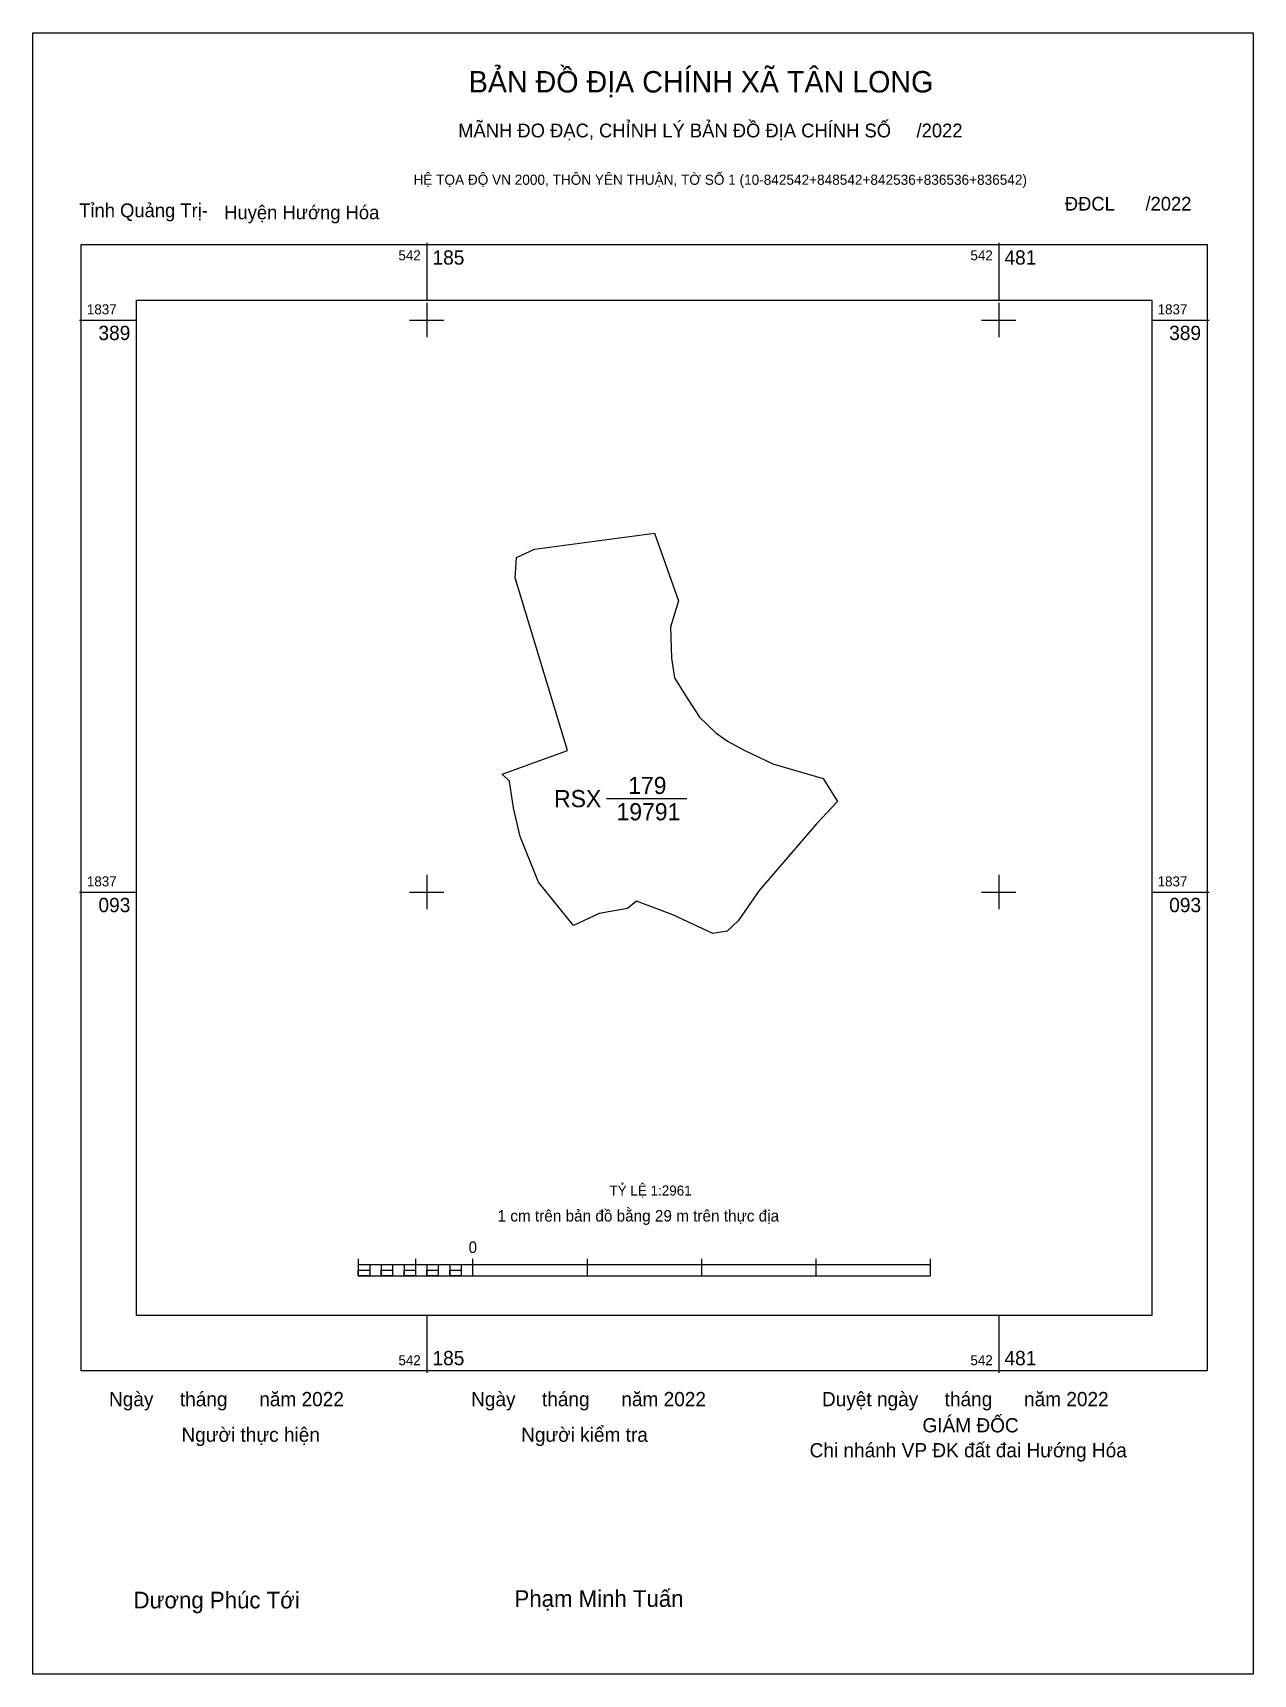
# Model space of a CAD drawing. Extents: x 541981 to 542613, y 1836688 to 1837538.
import ezdxf

# ---------------------------------------------------------------- set-up
doc = ezdxf.new("R2010")
doc.units = 0
for name, color, linetype in [('Level 10', 7, 'Continuous'), ('Level 13', 7, 'Continuous'), ('Level 15', 7, 'Continuous'), ('Level 3', 7, 'Continuous'), ('Level 6', 7, 'Continuous'), ('Level 62', 7, 'Continuous'), ('Level 63', 7, 'Continuous'), ('Level 9', 7, 'Continuous')]:
    doc.layers.add(name, color=color, linetype=linetype)

msp = doc.modelspace()

# ---------------------------------------------------------------- linework, layer by layer
at = {"layer": 'Level 10'}
msp.add_lwpolyline([(542224.36, 1837154.16), (542258.06, 1837166.33), (542230.98, 1837255.78), (542231.75, 1837266.23), (542241.02, 1837270.55), (542303.1, 1837278.85), (542315.62, 1837243.84), (542311.37, 1837230.19), (542311.91, 1837214.09), (542313.52, 1837203.9), (542318.88, 1837195.31), (542326.39, 1837183.51), (542334.97, 1837175.46), (542340.87, 1837171.17), (542349.98, 1837166.34), (542364.46, 1837159.36), (542390.49, 1837151.77), (542397.98, 1837139.94), (542387.01, 1837128.32), (542357.33, 1837093.8), (542346.56, 1837078.16), (542340.85, 1837072.81), (542333.33, 1837071.57), (542312.72, 1837081.21), (542293.79, 1837088.37), (542289.2, 1837084.58), (542274.49, 1837082), (542261.26, 1837075.7), (542243.15, 1837098.2), (542233.68, 1837121.86), (542230.21, 1837136.61), (542228.04, 1837150.4)], close=True, dxfattribs=at)
at = {"layer": 'Level 15'}
msp.add_lwpolyline([(541981.32, 1837537.82), (542613.1, 1837537.82), (542613.1, 1836688.22), (541981.32, 1836688.22)], close=True, dxfattribs=at)
at = {"layer": 'Level 3'}
msp.add_line((542278.31, 1837141.44), (542319.92, 1837141.44), dxfattribs=at)
at = {"layer": 'Level 62'}
msp.add_lwpolyline([(542035.03, 1837399.51), (542560.67, 1837399.51), (542560.67, 1836873.87), (542035.03, 1836873.87)], close=True, dxfattribs=at)
at = {"layer": 'Level 63'}
for p, q in [((542185.26, 1837429.12), (542185.26, 1837399.51)), ((542481.37, 1837429.12), (542481.37, 1837399.51)), ((542185.26, 1837398.03), (542185.26, 1837380.26)), ((542481.37, 1837398.03), (542481.37, 1837380.26)), ((542005.42, 1837389.14), (542035.03, 1837389.14)), ((542176.37, 1837389.14), (542194.14, 1837389.14)), ((542472.49, 1837389.14), (542490.25, 1837389.14)), ((542560.67, 1837389.14), (542590.28, 1837389.14)), ((542185.26, 1837101.91), (542185.26, 1837084.15)), ((542481.37, 1837101.91), (542481.37, 1837084.15)), ((542005.42, 1837093.03), (542035.03, 1837093.03)), ((542176.37, 1837093.03), (542194.14, 1837093.03)), ((542472.49, 1837093.03), (542490.25, 1837093.03)), ((542560.67, 1837093.03), (542590.28, 1837093.03)), ((542149.79, 1836903.29), (542149.79, 1836894.4)), ((542179.4, 1836903.29), (542179.4, 1836894.4)), ((542209.01, 1836903.29), (542209.01, 1836894.4)), ((542268.24, 1836903.29), (542268.24, 1836894.4)), ((542327.46, 1836903.29), (542327.46, 1836894.4)), ((542386.68, 1836903.29), (542386.68, 1836894.4)), ((542445.9, 1836903.29), (542445.9, 1836894.4)), ((542149.79, 1836900.32), (542445.9, 1836900.32)), ((542149.79, 1836894.4), (542445.9, 1836894.4)), ((542155.71, 1836900.32), (542155.71, 1836894.4)), ((542161.63, 1836900.32), (542161.63, 1836894.4)), ((542167.56, 1836900.32), (542167.56, 1836894.4)), ((542173.48, 1836900.32), (542173.48, 1836894.4)), ((542179.4, 1836900.32), (542179.4, 1836894.4)), ((542185.32, 1836900.32), (542185.32, 1836894.4)), ((542191.25, 1836900.32), (542191.25, 1836894.4)), ((542197.17, 1836900.32), (542197.17, 1836894.4)), ((542203.09, 1836900.32), (542203.09, 1836894.4)), ((542209.01, 1836900.32), (542209.01, 1836894.4)), ((542185.26, 1836873.87), (542185.26, 1836844.26)), ((542481.37, 1836873.87), (542481.37, 1836844.26))]:
    msp.add_line(p, q, dxfattribs=at)
for points in [[(542006.34, 1837428.19), (542589.35, 1837428.19), (542589.35, 1836845.18), (542006.34, 1836845.18)], [(542149.79, 1836897.36), (542155.71, 1836897.36), (542155.71, 1836894.4), (542149.79, 1836894.4)], [(542149.79, 1836897.36), (542155.71, 1836897.36), (542155.71, 1836894.4), (542149.79, 1836894.4)], [(542161.63, 1836897.36), (542167.56, 1836897.36), (542167.56, 1836894.4), (542161.63, 1836894.4)], [(542173.48, 1836897.36), (542179.4, 1836897.36), (542179.4, 1836894.4), (542173.48, 1836894.4)], [(542185.32, 1836897.36), (542191.25, 1836897.36), (542191.25, 1836894.4), (542185.32, 1836894.4)], [(542197.17, 1836897.36), (542203.09, 1836897.36), (542203.09, 1836894.4), (542197.17, 1836894.4)]]:
    msp.add_lwpolyline(points, close=True, dxfattribs=at)

# ---------------------------------------------------------------- texts
at = {"layer": 'Level 13'}
for s, p in [('179', (542289.55, 1837143.81)), ('RSX', (542251.18, 1837137)), ('19791', (542283.51, 1837130.19))]:
    msp.add_text(s, height=8.883, dxfattribs=at).set_placement(p)
at = {"layer": 'Level 6'}
msp.add_text('TỶ LỆ 1:2961', height=5.2055, dxfattribs=at).set_placement((542279.84, 1836935.95))
at = {"layer": 'Level 63'}
for s, height, p in [('BẢN ĐỒ ĐỊA CHÍNH XÃ TÂN LONG', 11.0855, (542207.01, 1837506.94)), ('MÃNH ĐO ĐẠC, CHỈNH LÝ BẢN ĐỒ ĐỊA CHÍNH SỐ     /2022', 7.1132, (542201.52, 1837483.71)), ('HỆ TỌA ĐỘ VN 2000, THÔN YÊN THUẬN, TỜ SỐ 1 (10-842542+848542+842536+836536+836542)', 5.2656, (542178.39, 1837459.15)), ('542', 5.182, (542170.6, 1837420.05)), ('185', 7.403, (542188.22, 1837417.83)), ('542', 5.182, (542466.72, 1837420.05)), ('481', 7.403, (542484.33, 1837417.83)), ('1837', 5.182, (542009.3, 1837392.1)), ('1837', 5.182, (542563.63, 1837392.1)), ('389', 7.403, (542015.28, 1837378.78)), ('389', 7.403, (542569.6, 1837378.78)), ('1837', 5.182, (542009.3, 1837095.99)), ('1837', 5.182, (542563.63, 1837095.99)), ('093', 7.403, (542015.29, 1837082.66)), ('093', 7.403, (542569.61, 1837082.66)), ('1 cm trên bản đồ bằng 29 m trên thực địa', 5.9223, (542221.92, 1836922.53)), ('0', 5.92, (542206.91, 1836906.25)), ('542', 5.182, (542170.6, 1836848.14)), ('185', 7.403, (542188.22, 1836848.14)), ('542', 5.182, (542466.72, 1836848.14)), ('481', 7.403, (542484.33, 1836848.14)), ('Ngày     tháng      năm 2022', 7.3683, (542020.76, 1836826.92)), ('Ngày     tháng      năm 2022', 7.3683, (542208.22, 1836826.92)), ('Duyệt ngày     tháng      năm 2022', 7.3683, (542389.85, 1836826.92)), ('Người thực hiện', 7.3683, (542058.26, 1836808.5)), ('Người kiểm tra', 7.3683, (542234.12, 1836808.5)), ('GIÁM ĐỐC', 7.368, (542441.89, 1836813.38)), ('Chi nhánh VP ĐK đất đai Hướng Hóa', 7.3683, (542383.46, 1836800.46)), ('Dương Phúc Tới', 8.5944, (542033.47, 1836722.29)), ('Phạm Minh Tuấn', 8.5944, (542230.68, 1836723.06))]:
    msp.add_text(s, height=height, dxfattribs=at).set_placement(p)
at = {"layer": 'Level 9'}
for s, p in [('ĐĐCL      /2022', (542515.58, 1837445.8)), ('Tỉnh Quảng Trị-', (542005.35, 1837442.37)), ('Huyện Hướng Hóa', (542080.41, 1837441.3))]:
    msp.add_text(s, height=7.1132, dxfattribs=at).set_placement(p)

doc.saveas('drawing.dxf')
